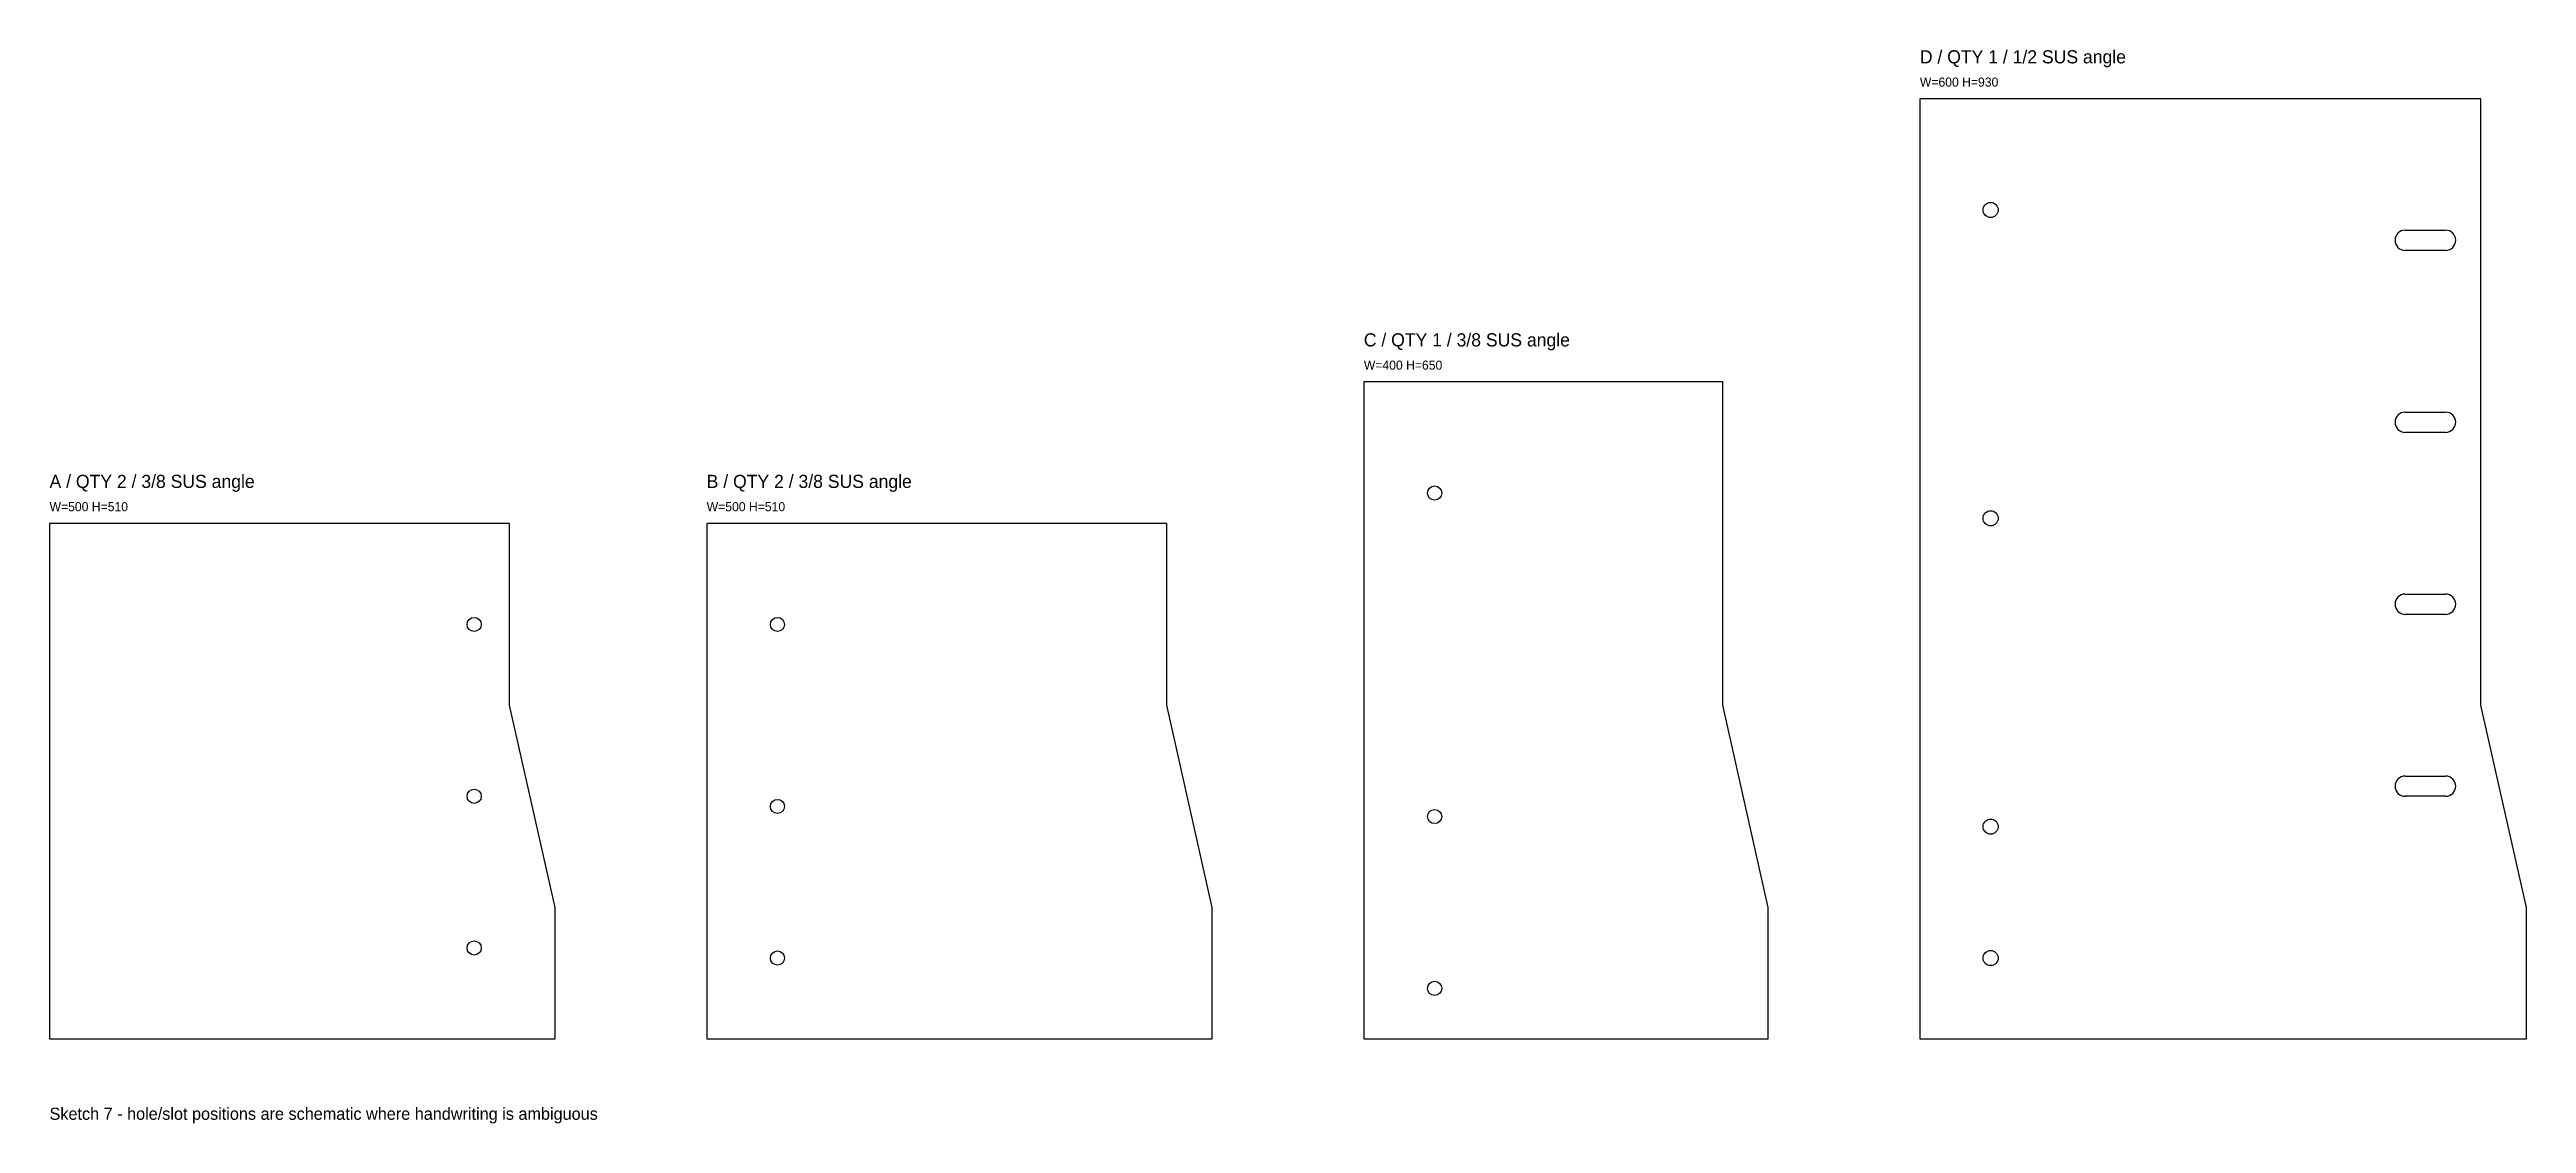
# Model space of a CAD drawing. Header units: millimetres. Extents: x 0 to 2450, y -84 to 979.
import ezdxf

# ---------------------------------------------------------------- set-up
doc = ezdxf.new("R2010")
doc.units = ezdxf.units.MM
for name, color, linetype in [('CUT', 7, 'Continuous'), ('NOTE', 7, 'Continuous'), ('PROFILE', 7, 'Continuous')]:
    doc.layers.add(name, color=color, linetype=linetype)

msp = doc.modelspace()

# ---------------------------------------------------------------- linework, layer by layer
at = {"layer": 'CUT'}
for p, q in [((2330, 800), (2370, 800)), ((2370, 780), (2330, 780)), ((2330, 620), (2370, 620)), ((2370, 600), (2330, 600)), ((2330, 440), (2370, 440)), ((2370, 420), (2330, 420)), ((2330, 260), (2370, 260)), ((2370, 240), (2330, 240))]:
    msp.add_line(p, q, dxfattribs=at)
for centre, radius in [((1920, 820), 7.5), ((1370, 540), 7), ((1920, 515), 7.5), ((420, 410), 7), ((720, 410), 7), ((420, 240), 7), ((720, 230), 7), ((1370, 220), 7), ((1920, 210), 7.5), ((420, 90), 7), ((720, 80), 7), ((1920, 80), 7.5), ((1370, 50), 7)]:
    msp.add_circle(centre, radius, dxfattribs=at)
for centre, start, end in [((2330, 790), 90, 270), ((2370, 790), -90, 90), ((2330, 610), 90, 270), ((2370, 610), -90, 90), ((2330, 430), 90, 270), ((2370, 430), -90, 90), ((2330, 250), 90, 270), ((2370, 250), -90, 90)]:
    msp.add_arc(centre, 10, start, end, dxfattribs=at)
at = {"layer": 'PROFILE'}
for points in [[(1850, 0), (2450, 0), (2450, 130), (2405, 330), (2405, 930), (1850, 930)], [(1300, 0), (1700, 0), (1700, 130), (1655, 330), (1655, 650), (1300, 650)], [(0, 0), (500, 0), (500, 130), (455, 330), (455, 510), (0, 510)], [(650, 0), (1150, 0), (1150, 130), (1105, 330), (1105, 510), (650, 510)]]:
    msp.add_lwpolyline(points, close=True, dxfattribs=at)

# ---------------------------------------------------------------- texts
at = {"layer": 'NOTE'}
for s, height, p in [('D / QTY 1 / 1/2 SUS angle', 13, (1850, 965)), ('W=600 H=930', 9, (1850, 942)), ('C / QTY 1 / 3/8 SUS angle', 13, (1300, 685)), ('W=400 H=650', 9, (1300, 662)), ('A / QTY 2 / 3/8 SUS angle', 13, (0, 545)), ('B / QTY 2 / 3/8 SUS angle', 13, (650, 545)), ('W=500 H=510', 9, (0, 522)), ('W=500 H=510', 9, (650, 522)), ('Sketch 7 - hole/slot positions are schematic where handwriting is ambiguous', 12, (0, -80))]:
    msp.add_text(s, height=height, dxfattribs=at).set_placement(p)

doc.saveas('drawing.dxf')
